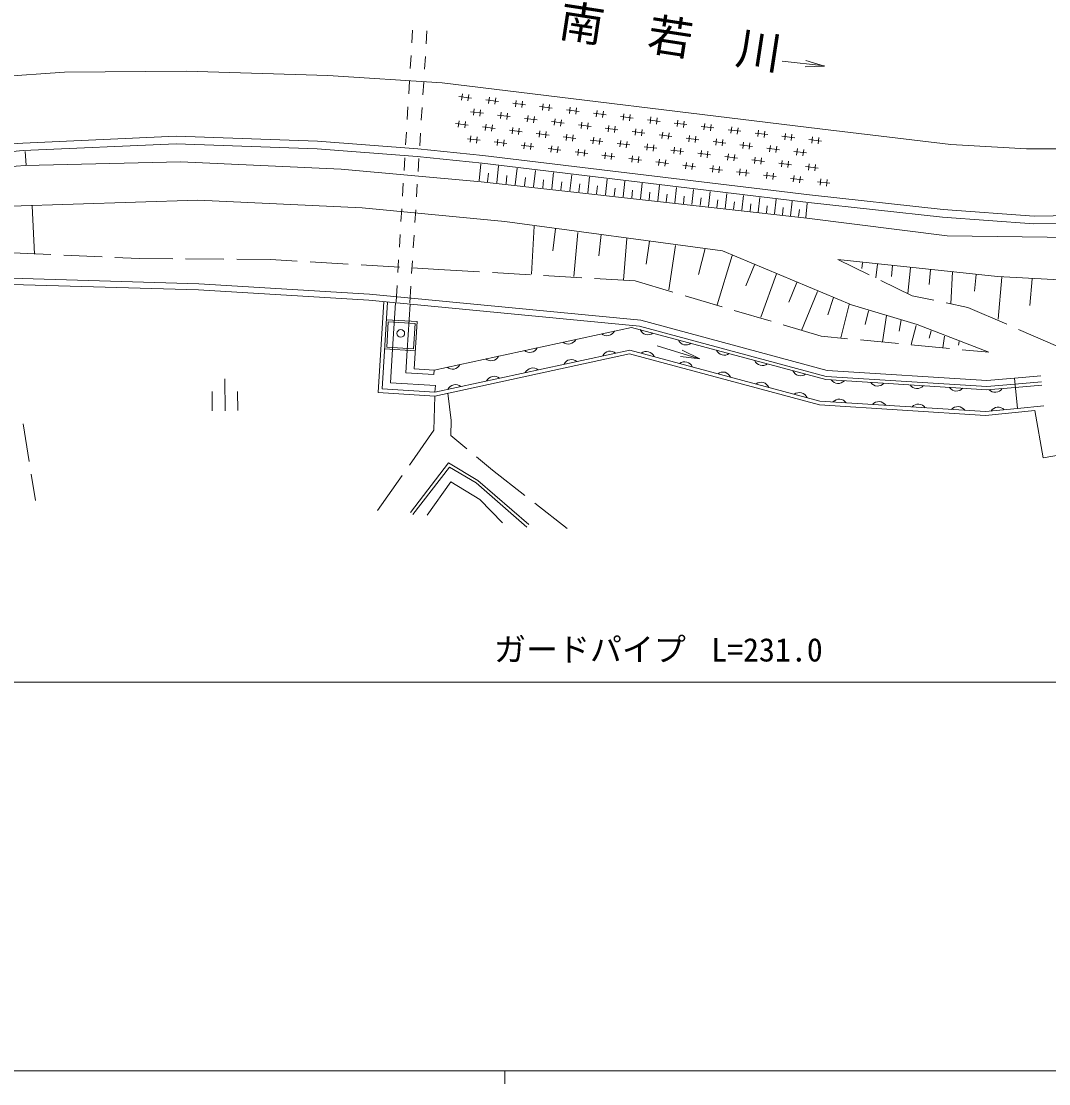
# Model space of a CAD drawing. Units: millimetres, scale not verified. Extents: x 40000 to 680000, y 20000 to 380000.
# Drawn here: x 130176 to 210517, y 204000 to 287061 of the extents above; entities that cross this region are included whole.
import ezdxf
from ezdxf.enums import TextEntityAlignment as Align

# ---------------------------------------------------------------- set-up
doc = ezdxf.new("R2010")
doc.units = ezdxf.units.MM
doc.header["$LTSCALE"] = 1000
for name, color, linetype, lineweight in [('M-BGD', 7, 'Continuous', 13), ('M-STR-HTXT', 7, 'Continuous', 13), ('M-TTL-BAND', 7, 'Continuous', 13)]:
    doc.layers.add(name, color=color, linetype=linetype, lineweight=lineweight)
doc.layers.add('M-BGD-HTXT', color=7, linetype='Continuous')
doc.styles.add('ＭＳ ゴシック', font='')
doc.styles.get('ＭＳ ゴシック').set_extended_font_data('MS Gothic')

msp = doc.modelspace()

# ---------------------------------------------------------------- linework, layer by layer
at = {"layer": 'M-BGD'}
for p, q in [((160718, 285374), (160779, 286372)), ((161899, 286303), (161836, 285305)), ((160596, 283378), (160657, 284376)), ((161773, 284307), (161710, 283309)), ((192988, 283566), (189667, 283940)), ((192984, 283553), (191464, 283504)), ((192984, 283553), (191530, 284000)), ((124277, 282439), (133545, 283083)), ((133545, 283083), (143071, 283147)), ((143071, 283147), (154141, 282825)), ((154141, 282825), (163088, 282246)), ((160474, 281381), (160535, 282380)), ((161647, 282311), (161584, 281313)), ((163088, 282246), (192630, 278642)), ((164392, 281168), (165385, 281046)), ((164671, 281386), (164610, 280890)), ((165167, 281325), (165106, 280829)), ((166498, 280910), (167490, 280788)), ((166776, 281127), (166715, 280631)), ((167272, 281066), (167212, 280570)), ((168882, 280869), (168821, 280373)), ((169378, 280808), (169317, 280312)), ((160352, 279385), (160413, 280383)), ((161521, 280315), (161457, 279317)), ((165316, 279986), (166308, 279864)), ((165594, 280204), (165533, 279708)), ((166090, 280143), (166030, 279647)), ((167700, 279945), (167639, 279449)), ((168603, 280651), (169596, 280529)), ((170709, 280393), (171701, 280271)), ((170987, 280610), (170926, 280114)), ((171484, 280549), (171423, 280053)), ((172814, 280134), (173807, 280012)), ((173093, 280352), (173032, 279855)), ((173589, 280291), (173528, 279795)), ((175198, 280093), (175137, 279597)), ((175695, 280032), (175634, 279536)), ((164412, 279280), (164351, 278784)), ((164908, 279219), (164848, 278723)), ((167421, 279728), (168414, 279606)), ((168196, 279884), (168135, 279388)), ((169527, 279469), (170519, 279347)), ((169805, 279687), (169744, 279190)), ((170301, 279626), (170241, 279130)), ((171632, 279211), (172625, 279089)), ((171911, 279428), (171850, 278932)), ((172407, 279367), (172346, 278871)), ((174016, 279170), (173955, 278673)), ((174513, 279109), (174452, 278613)), ((174920, 279876), (175912, 279754)), ((177025, 279617), (178018, 279495)), ((177304, 279835), (177243, 279338)), ((177800, 279774), (177739, 279277)), ((179131, 279358), (180123, 279237)), ((179409, 279576), (179348, 279080)), ((179906, 279515), (179845, 279019)), ((181236, 279100), (182229, 278978)), ((181515, 279318), (181454, 278821)), ((182011, 279257), (181950, 278760)), ((160230, 277389), (160291, 278387)), ((161394, 278319), (161331, 277321)), ((164134, 279063), (165126, 278941)), ((166239, 278804), (167232, 278682)), ((166518, 279022), (166457, 278526)), ((167014, 278961), (166953, 278465)), ((168345, 278546), (169337, 278424)), ((168623, 278763), (168562, 278267)), ((169119, 278702), (169059, 278206)), ((170450, 278287), (171443, 278165)), ((170729, 278505), (170668, 278008)), ((171225, 278444), (171164, 277948)), ((173738, 278952), (174730, 278830)), ((175843, 278694), (176836, 278572)), ((176122, 278911), (176061, 278415)), ((176618, 278850), (176557, 278354)), ((177949, 278435), (178941, 278313)), ((178227, 278653), (178166, 278156)), ((178724, 278592), (178663, 278095)), ((180333, 278394), (180272, 277898)), ((180829, 278333), (180768, 277837)), ((183342, 278841), (184334, 278720)), ((183620, 279059), (183559, 278563)), ((184117, 278998), (184056, 278502)), ((185447, 278583), (186440, 278461)), ((185726, 278801), (185665, 278304)), ((186222, 278740), (186161, 278243)), ((187553, 278324), (188545, 278203)), ((187831, 278542), (187770, 278046)), ((188328, 278481), (188267, 277985)), ((189937, 278284), (189876, 277787)), ((192630, 278642), (202864, 277419)), ((119237, 276655), (130297, 277543)), ((130297, 277543), (142289, 278088)), ((130334, 276944), (142291, 277488)), ((142289, 278088), (153338, 277686)), ((142291, 277488), (153305, 277087)), ((153338, 277686), (161196, 277084)), ((165057, 277881), (166050, 277759)), ((165336, 278098), (165275, 277602)), ((165832, 278037), (165771, 277541)), ((167163, 277622), (168155, 277500)), ((167441, 277840), (167380, 277343)), ((167937, 277779), (167877, 277283)), ((169547, 277581), (169486, 277085)), ((170043, 277520), (169982, 277024)), ((172556, 278029), (173548, 277907)), ((172834, 278246), (172773, 277750)), ((173330, 278185), (173270, 277689)), ((174661, 277770), (175654, 277648)), ((174940, 277988), (174879, 277491)), ((175436, 277927), (175375, 277430)), ((176767, 277512), (177759, 277390)), ((177045, 277729), (176984, 277233)), ((177542, 277668), (177481, 277172)), ((179151, 277471), (179090, 276974)), ((180054, 278176), (181047, 278055)), ((182160, 277918), (183152, 277796)), ((182438, 278136), (182377, 277639)), ((182935, 278075), (182874, 277578)), ((184265, 277659), (185258, 277538)), ((184544, 277877), (184483, 277381)), ((185040, 277816), (184979, 277320)), ((186649, 277619), (186588, 277122)), ((187146, 277558), (187085, 277061)), ((189658, 278066), (190651, 277944)), ((190433, 278223), (190372, 277726)), ((191764, 277807), (192756, 277685)), ((192042, 278025), (191981, 277529)), ((192539, 277964), (192478, 277468)), ((119292, 276057), (130334, 276944)), ((130563, 275820), (130490, 276891)), ((153305, 277087), (161143, 276486)), ((161196, 277084), (166272, 276568)), ((169268, 277364), (170261, 277242)), ((171374, 277105), (172366, 276983)), ((171652, 277323), (171591, 276826)), ((172148, 277262), (172088, 276766)), ((173479, 276847), (174472, 276725)), ((173758, 277064), (173697, 276568)), ((174254, 277003), (174193, 276507)), ((175863, 276806), (175802, 276309)), ((176359, 276745), (176299, 276248)), ((178872, 277253), (179865, 277131)), ((179647, 277410), (179586, 276913)), ((180978, 276994), (181970, 276873)), ((181256, 277212), (181195, 276716)), ((181753, 277151), (181692, 276655)), ((183083, 276736), (184076, 276614)), ((183362, 276954), (183301, 276457)), ((183858, 276893), (183797, 276396)), ((185467, 276695), (185406, 276199)), ((185964, 276634), (185903, 276138)), ((186371, 277401), (187363, 277279)), ((188476, 277142), (189469, 277021)), ((188755, 277360), (188694, 276864)), ((189251, 277299), (189190, 276803)), ((190582, 276884), (191574, 276762)), ((190860, 277102), (190799, 276605)), ((191357, 277041), (191296, 276544)), ((202864, 277419), (208785, 277097)), ((208785, 277097), (217410, 277097)), ((130476, 275781), (118909, 274951)), ((142628, 276062), (130476, 275781)), ((155201, 275504), (142628, 276062)), ((160108, 275393), (160169, 276391)), ((161143, 276486), (166206, 275972)), ((161268, 276323), (161205, 275325)), ((165968, 274590), (166116, 275909)), ((166206, 275972), (191741, 272896)), ((166272, 276568), (191810, 273492)), ((175585, 276588), (176577, 276466)), ((177690, 276329), (178683, 276208)), ((177969, 276547), (177908, 276051)), ((178465, 276486), (178404, 275990)), ((179796, 276071), (180788, 275949)), ((180074, 276289), (180013, 275792)), ((180571, 276228), (180510, 275731)), ((181901, 275812), (182894, 275691)), ((182180, 276030), (182119, 275534)), ((182676, 275969), (182615, 275473)), ((184285, 275772), (184224, 275275)), ((185189, 276477), (186181, 276356)), ((187294, 276219), (188287, 276097)), ((187573, 276437), (187512, 275940)), ((188069, 276376), (188008, 275879)), ((189400, 275960), (190392, 275838)), ((189678, 276178), (189617, 275682)), ((190175, 276117), (190114, 275621)), ((191784, 275920), (191723, 275423)), ((192280, 275859), (192219, 275362)), ((166142, 274496), (155201, 275504)), ((166625, 274517), (166698, 275176)), ((167355, 274435), (167501, 275748)), ((168079, 274354), (168152, 275007)), ((168803, 274273), (168948, 275574)), ((170238, 274112), (170382, 275402)), ((171661, 273952), (171804, 275231)), ((173072, 273794), (173214, 275061)), ((184007, 275554), (184999, 275432)), ((184782, 275711), (184721, 275214)), ((186112, 275295), (187105, 275174)), ((186391, 275513), (186330, 275017)), ((186887, 275452), (186826, 274956)), ((188218, 275037), (189210, 274915)), ((188496, 275255), (188435, 274758)), ((188993, 275194), (188932, 274697)), ((190602, 274996), (190541, 274500)), ((191098, 274935), (191037, 274439)), ((191505, 275702), (192498, 275580)), ((159986, 273396), (160047, 274394)), ((161142, 274327), (161079, 273329)), ((191601, 271664), (166142, 274496)), ((169521, 274192), (169593, 274840)), ((170950, 274032), (171022, 274674)), ((172367, 273873), (172438, 274509)), ((173771, 273715), (173842, 274346)), ((174470, 273637), (174611, 274894)), ((175164, 273559), (175233, 274185)), ((175856, 273482), (175995, 274727)), ((177230, 273327), (177368, 274562)), ((178592, 273175), (178729, 274399)), ((179943, 273023), (180078, 274237)), ((190323, 274778), (191316, 274656)), ((192429, 274520), (193400, 274400)), ((192707, 274737), (192646, 274241)), ((193204, 274677), (193143, 274180)), ((176544, 273404), (176613, 274025)), ((177912, 273251), (177980, 273866)), ((179268, 273099), (179336, 273708)), ((180612, 272948), (180680, 273552)), ((181281, 272873), (181415, 274076)), ((181945, 272799), (182012, 273397)), ((182608, 272724), (182741, 273917)), ((183923, 272577), (184055, 273759)), ((185227, 272431), (185358, 273602)), ((186519, 272286), (186649, 273447)), ((187800, 272142), (187929, 273293)), ((191810, 273492), (202251, 272340)), ((143996, 273067), (129364, 272595)), ((131037, 272640), (131200, 268863)), ((156840, 272467), (143996, 273067)), ((167977, 271398), (156840, 272467)), ((183266, 272651), (183332, 273244)), ((184575, 272504), (184641, 273092)), ((185873, 272358), (185938, 272941)), ((187160, 272214), (187224, 272792)), ((188435, 272071), (188499, 272644)), ((189070, 272000), (189198, 273141)), ((189700, 271929), (189763, 272497)), ((190329, 271858), (190455, 272990)), ((191514, 271726), (191640, 272852)), ((191741, 272896), (202196, 271743)), ((159864, 271400), (159925, 272398)), ((161016, 272331), (160952, 271333)), ((190953, 271788), (191016, 272352)), ((202581, 270282), (191601, 271664)), ((202196, 271743), (209348, 271228)), ((202251, 272340), (209366, 271828)), ((209366, 271828), (216445, 271913)), ((185019, 269116), (167977, 271398)), ((170284, 271045), (170065, 267285)), ((171945, 270825), (171749, 269116)), ((209348, 271228), (216471, 271314)), ((159742, 269404), (159803, 270402)), ((160889, 270335), (160826, 269337)), ((173702, 270557), (173385, 267114)), ((175509, 270386), (175338, 268726)), ((177536, 270069), (177267, 266821)), ((214724, 270110), (202581, 270282)), ((179293, 269873), (179049, 268067)), ((181320, 269531), (180807, 266064)), ((183639, 269287), (183127, 267261)), ((129503, 268957), (132500, 268823)), ((133499, 268778), (136496, 268644)), ((137495, 268600), (139393, 268515)), ((139393, 268515), (142028, 268493)), ((143028, 268484), (146028, 268459)), ((147028, 268451), (149662, 268429)), ((149662, 268429), (151756, 268307)), ((159620, 267408), (159681, 268406)), ((160763, 268339), (160700, 267341)), ((185763, 268750), (184592, 264893)), ((195082, 264899), (185019, 269116)), ((206501, 267095), (194014, 268425)), ((194014, 268425), (196482, 267228)), ((152755, 268249), (155750, 268075)), ((156748, 268017), (159743, 267843)), ((160741, 267785), (162835, 267664)), ((162835, 267664), (166014, 267476)), ((187521, 268018), (186838, 266382)), ((195945, 268178), (195896, 267739)), ((197117, 268081), (196995, 267007)), ((198289, 267959), (198216, 267104)), ((199705, 267788), (199510, 265786)), ((201268, 267641), (201170, 266469)), ((203001, 267470), (202855, 264980)), ((144054, 266524), (128521, 266990)), ((167012, 267417), (170007, 267240)), ((171005, 267181), (174000, 267005)), ((174999, 266946), (178177, 266758)), ((178177, 266758), (181134, 265880)), ((189230, 267310), (188010, 263940)), ((190817, 266650), (190183, 265112)), ((197382, 266791), (199850, 265594)), ((204832, 267275), (204710, 265957)), ((214181, 266709), (206501, 267095)), ((206859, 267055), (206566, 263784)), ((209227, 266933), (209032, 264834)), ((157399, 265722), (144054, 266524)), ((159481, 265133), (159559, 266409)), ((160637, 266343), (160556, 265060)), ((192429, 265942), (191184, 262891)), ((178614, 263685), (157399, 265722)), ((158076, 258048), (158525, 265142)), ((158395, 258327), (158824, 265113)), ((159211, 261415), (159441, 265054)), ((182093, 265595), (184969, 264741)), ((193698, 265454), (193234, 264111)), ((199850, 265594), (201527, 265245)), ((202506, 265041), (204184, 264692)), ((160359, 261343), (160587, 264944)), ((185927, 264456), (188803, 263602)), ((194919, 264917), (194260, 262305)), ((200231, 263347), (195082, 264899)), ((196433, 264429), (196164, 263354)), ((204184, 264692), (207243, 263368)), ((158736, 263729), (161131, 263578)), ((158751, 261595), (158876, 263570)), ((158876, 263570), (160972, 263437)), ((160847, 261462), (160972, 263437)), ((160899, 259896), (161131, 263578)), ((193199, 259768), (178614, 263685)), ((189762, 263317), (192719, 262438)), ((197825, 264062), (197507, 262012)), ((198972, 263721), (198826, 262842)), ((205820, 261180), (200231, 263347)), ((177900, 263132), (162464, 259793)), ((162464, 259793), (177900, 263132)), ((193082, 259054), (177900, 263132)), ((193082, 259054), (177900, 263132)), ((193123, 259302), (178530, 263221)), ((200144, 263281), (199753, 261792)), ((201319, 262858), (201167, 262294)), ((208161, 262971), (211221, 261646)), ((183017, 260723), (179887, 261678)), ((192719, 262438), (194790, 262239)), ((195785, 262144), (198772, 261857)), ((199767, 261761), (202753, 261474)), ((202366, 262451), (202244, 261523)), ((203521, 262022), (203456, 261729)), ((158592, 261454), (160988, 261303)), ((158751, 261595), (160847, 261462)), ((159046, 258806), (159211, 261415)), ((160248, 259588), (160359, 261343)), ((162506, 257755), (177742, 261051)), ((162527, 258067), (177750, 261360)), ((162527, 258067), (177750, 261360)), ((192579, 257067), (177742, 261051)), ((177750, 261360), (192628, 257364)), ((192628, 257364), (177750, 261360)), ((183227, 260676), (181718, 260865)), ((183227, 260676), (181861, 261344)), ((203749, 261379), (205820, 261180)), ((162441, 259443), (160248, 259588)), ((162464, 259793), (160899, 259896)), ((162441, 259443), (162464, 259793)), ((205677, 258496), (193123, 259302)), ((205671, 258967), (193199, 259768)), ((207832, 259153), (205671, 258967)), ((209905, 259332), (207832, 259153)), ((208061, 256790), (207832, 259153)), ((146114, 256615), (146086, 259115)), ((162526, 258055), (158395, 258327)), ((162560, 258574), (159046, 258806)), ((162526, 258055), (162560, 258574)), ((205679, 258245), (193082, 259054)), ((205679, 258245), (193082, 259054)), ((207877, 258686), (205677, 258496)), ((207901, 258437), (205679, 258245)), ((207901, 258437), (205679, 258245)), ((209951, 258864), (207877, 258686)), ((209975, 258615), (207901, 258437)), ((145097, 258104), (145114, 256604)), ((147097, 258126), (147114, 256627)), ((162506, 257755), (158076, 258048)), ((162445, 255084), (162506, 257755)), ((163522, 257975), (163786, 255859)), ((205575, 256248), (192579, 257067)), ((205570, 256549), (192628, 257364)), ((192628, 257364), (205570, 256549)), ((205570, 256549), (208061, 256790)), ((208061, 256790), (205570, 256549)), ((210132, 256990), (208061, 256790)), ((163786, 255859), (163773, 254677)), ((209437, 256622), (205575, 256248)), ((210070, 252931), (209434, 256637)), ((130800, 252632), (130314, 255593)), ((160530, 252360), (162445, 255084)), ((163773, 254677), (165010, 253643)), ((213078, 253443), (210070, 252931)), ((160607, 248663), (163595, 252528)), ((163595, 252528), (165884, 251168)), ((165778, 253002), (167015, 251969)), ((160805, 248510), (163658, 252200)), ((163658, 252200), (165737, 250964)), ((167015, 251969), (169539, 249998)), ((131298, 249600), (130962, 251645)), ((158039, 248819), (159954, 251542)), ((161904, 248460), (163773, 251053)), ((163773, 251053), (166043, 249661)), ((165737, 250964), (169699, 247521)), ((165884, 251168), (169863, 247710)), ((166043, 249661), (167816, 247849)), ((170327, 249382), (172851, 247411))]:
    msp.add_line(p, q, dxfattribs=at)
msp.add_lwpolyline([(178530, 263221), (157363, 265253), (144032, 266054), (128521, 266520), (126953, 266477), (125419, 266308), (106520, 264629), (95278, 261907), (89957, 261583), (81986, 261049), (72160, 261253), (71167, 261149)], dxfattribs=at)
msp.add_circle((159854, 262660), 300, dxfattribs=at)
for centre, radius, start, end in [((175974, 263130), 656, 230.4345, 333.97767), ((179172, 263210), 656, 203.19557, 306.73874), ((172953, 262477), 656, 230.4345, 333.97767), ((182157, 262408), 656, 203.19557, 306.73874), ((166910, 261170), 656, 230.4345, 333.97767), ((169931, 261823), 656, 230.4345, 333.97767), ((176233, 260615), 658, 50.51627, 153.89589), ((179051, 260588), 658, 23.27735, 126.65697), ((185143, 261607), 656, 203.19557, 306.73874), ((163889, 260516), 656, 230.4345, 333.97767), ((173206, 259960), 658, 50.51627, 153.89589), ((182042, 259785), 658, 23.27735, 126.65697), ((188128, 260805), 656, 203.19557, 306.73874), ((167153, 258650), 658, 50.51627, 153.89589), ((170180, 259305), 658, 50.51627, 153.89589), ((185032, 258982), 658, 23.27735, 126.65697), ((191113, 260003), 656, 203.19557, 306.73874), ((164126, 257996), 658, 50.51627, 153.89589), ((188023, 258179), 658, 23.27735, 126.65697), ((194050, 259399), 656, 214.55392, 318.09708), ((197134, 259201), 656, 214.55392, 318.09708), ((200219, 259003), 656, 214.55392, 318.09708), ((203304, 258804), 656, 214.55392, 318.09708), ((206327, 258708), 656, 223.15297, 326.69613), ((191014, 257375), 658, 23.27735, 126.65697), ((194134, 256861), 658, 34.70517, 138.08479), ((197225, 256666), 658, 34.70517, 138.08479), ((200315, 256471), 658, 34.70517, 138.08479), ((203406, 256277), 658, 34.70517, 138.08479), ((206559, 256235), 658, 43.83925, 147.21887)]:
    msp.add_arc(centre, radius, start, end, dxfattribs=at)
at = {"layer": 'M-STR-HTXT'}
msp.add_line((72734, 235393), (299954, 235393), dxfattribs=at)
at = {"layer": 'M-TTL-BAND'}
for p, q in [((40000, 205000), (579000, 205000)), ((168000, 205000), (168000, 204000))]:
    msp.add_line(p, q, dxfattribs=at)

# ---------------------------------------------------------------- texts
at = {"layer": 'M-BGD-HTXT', "style": 'ＭＳ ゴシック'}
msp.add_text('南\u3000若\u3000川', height=2566, rotation=351.254, dxfattribs=at).set_placement((171975, 285145), align=Align.BOTTOM_LEFT)
at = {"layer": 'M-STR-HTXT', "style": 'ＭＳ ゴシック'}
for s, p in [('ガードパイプ', (167142, 238870)), ('L=231.0', (184118, 238841))]:
    msp.add_text(s, height=1833, dxfattribs=at).set_placement(p, align=Align.TOP_LEFT)

doc.saveas('drawing.dxf')
